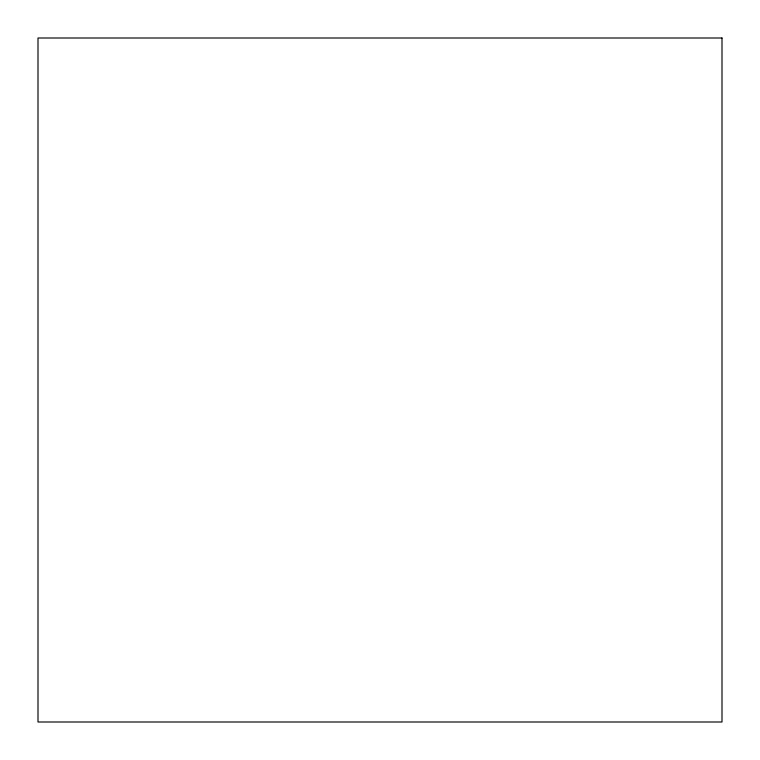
<?xml version="1.0" encoding="UTF-8"?>
<svg xmlns="http://www.w3.org/2000/svg" width="760" height="760" viewBox="0 0 760 760"><rect width="100%" height="100%" fill="white"/><g stroke="black" fill="none" stroke-linecap="round" stroke-linejoin="round"><path stroke-width="1.14" d="M722 38L38 38L38 722L722 722L722 38"/></g></svg>
